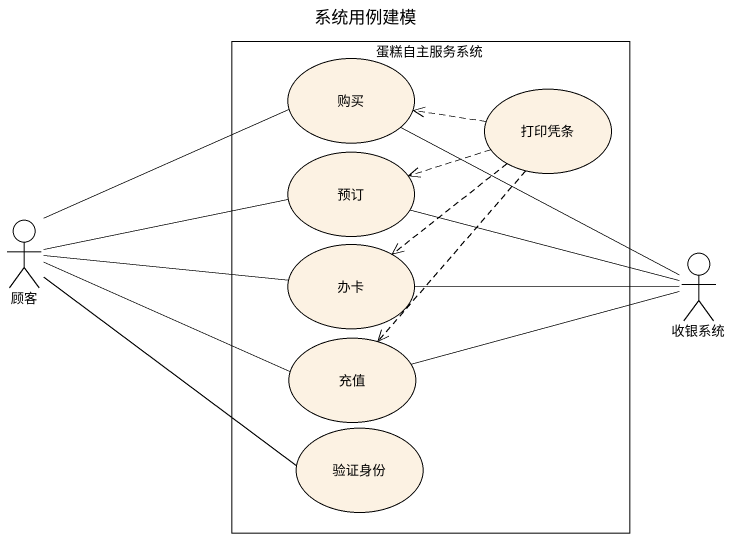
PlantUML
@startuml
title 系统用例建模
rectangle 蛋糕自主服务系统 {
  usecase 购买
  usecase 打印凭条
  usecase 预订
  usecase 办卡
  usecase 充值
  usecase 验证身份
}
actor 顾客
actor 收银系统
购买 -right- 收银系统
打印凭条 .left.> 购买
打印凭条 .left.> 预订
打印凭条 ..> 办卡
打印凭条 ..> 充值
预订 -right- 收银系统
顾客 -right- 购买
顾客 -right- 预订
顾客 -right- 办卡
顾客 -right- 充值
顾客 -right- 验证身份
办卡 -right- 收银系统
充值 -right- 收银系统
@enduml
